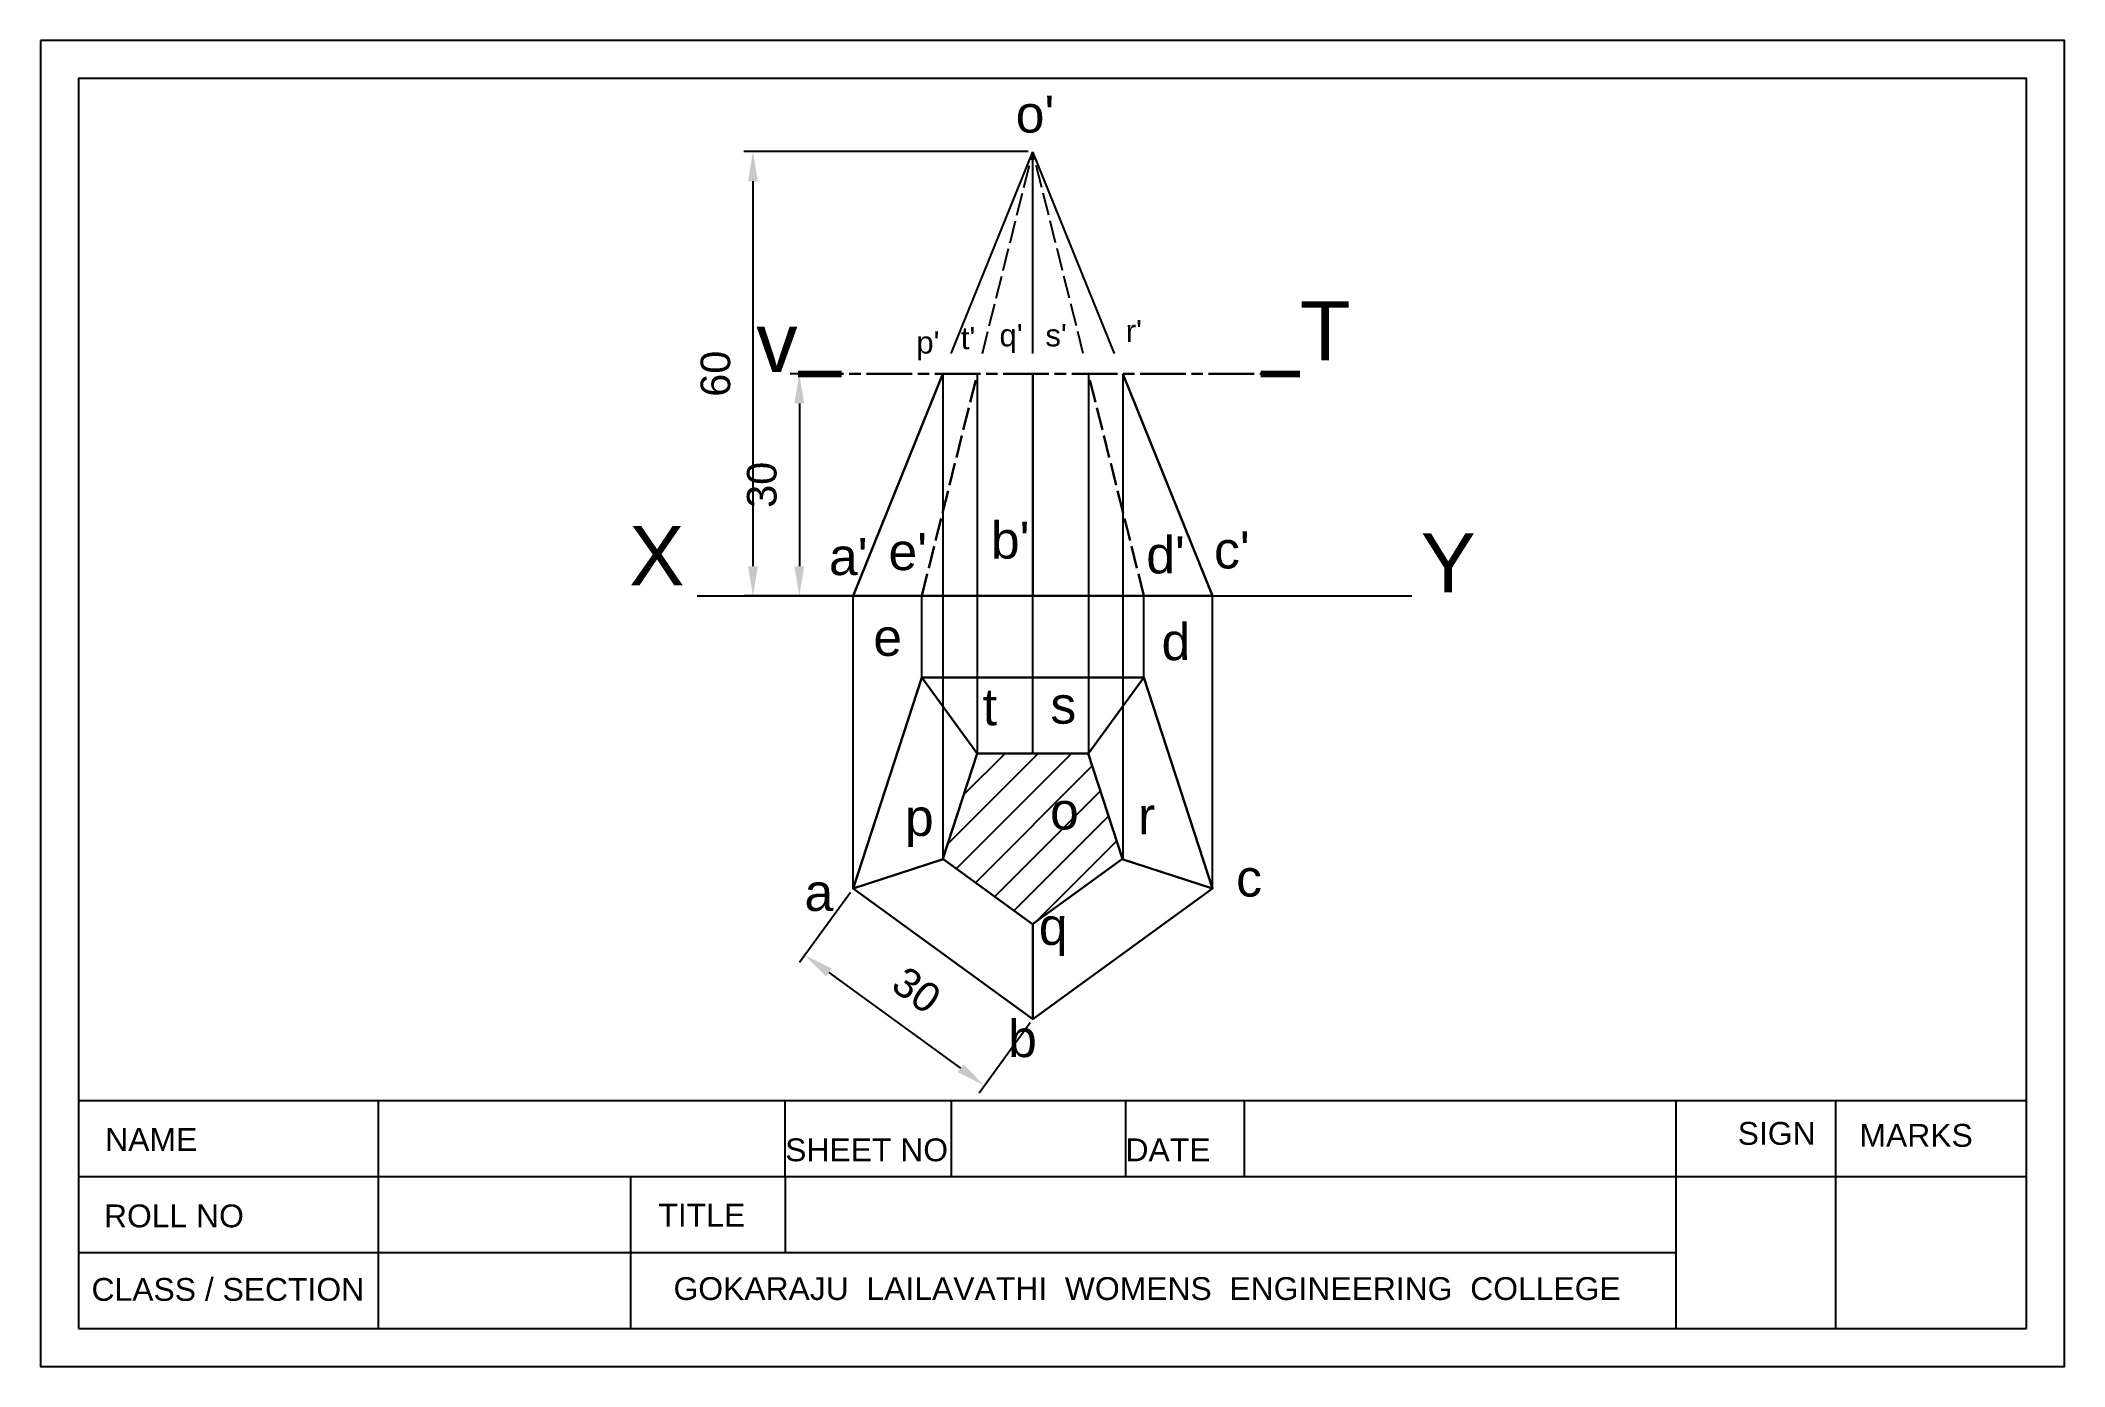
# Model space of a CAD drawing. Header units: millimetres. Extents: x 0 to 266, y 0 to 174.
import ezdxf

# ---------------------------------------------------------------- set-up
doc = ezdxf.new("R2010")
doc.units = ezdxf.units.MM
doc.header["$LTSCALE"] = 0.25
doc.header["$PDMODE"] = 34
doc.linetypes.add('ACAD_ISO02W100', pattern=[15, 12, -3])
doc.linetypes.add('ACAD_ISO08W100', pattern=[36, 24, -3, 6, -3])
doc.styles.get("Standard").update_dxf_attribs({"font": 'arial.ttf'})
doc.dimstyles.new('ISO-25', dxfattribs={"dimtxt": 4, "dimasz": 4, "dimexe": 1.25, "dimexo": 0.625, "dimgap": 3, "dimtad": 1, "dimtxsty": 'Standard', "dimcen": 2.5, "dimadec": 0, "dimazin": 0, "dimtfac": 1, "dimtmove": 0, "dimatfit": 3, "dimfxl": 1, "dimarcsym": 0})

# ---------------------------------------------------------------- blocks, each defined once
blk = doc.blocks.new('*D4')
at = {"color": 0, "lineweight": -2, "transparency": 16777216}
for p, q in [((106.52, 62.36), (99.81, 53.13)), ((103.67, 51.82), (121, 39.23)), ((130.15, 45.2), (123.44, 35.96))]:
    blk.add_line(p, q, dxfattribs=at)
at = {"color": 0, "transparency": 16777216}
for points in [[(104.06, 52.35), (103.29, 51.3), (100.52, 54.11)], [(121.38, 39.76), (120.62, 38.71), (124.15, 36.94)]]:
    blk.add_solid(points, dxfattribs=at)
at = {"layer": 'Defpoints', "color": 0, "transparency": 16777216}
for p in [(106.88, 62.86), (130.51, 45.69), (124.15, 36.94)]:
    blk.add_point(p, dxfattribs=at)
at = {"color": 0, "lineweight": 25, "transparency": 16777216, "insert": (115.22, 49.5), "char_height": 3.895, "attachment_point": 5, "rotation": 324}
blk.add_mtext('30', dxfattribs=at)
blk = doc.blocks.new('*D5')
at = {"color": 0, "lineweight": -2, "transparency": 16777216}
for p, q in [((129.9, 159.78), (92.48, 159.78)), ((93.7, 155.88), (93.7, 105.25)), ((129.9, 101.36), (92.48, 101.36))]:
    blk.add_line(p, q, dxfattribs=at)
at = {"color": 0, "transparency": 16777216}
for points in [[(93.05, 155.88), (94.35, 155.88), (93.7, 159.78)], [(93.05, 105.25), (94.35, 105.25), (93.7, 101.36)]]:
    blk.add_solid(points, dxfattribs=at)
at = {"layer": 'Defpoints', "color": 0, "transparency": 16777216}
for p in [(130.51, 159.78), (93.7, 101.36), (130.51, 101.36)]:
    blk.add_point(p, dxfattribs=at)
at = {"color": 0, "lineweight": 25, "transparency": 16777216, "insert": (88.79, 130.57), "char_height": 3.895, "attachment_point": 5, "rotation": 90}
blk.add_mtext('60', dxfattribs=at)
blk = doc.blocks.new('*D6')
at = {"color": 0, "lineweight": -2, "transparency": 16777216}
for p, q in [((102.14, 130.57), (98.58, 130.57)), ((99.8, 126.67), (99.8, 105.25)), ((102.14, 101.36), (98.58, 101.36))]:
    blk.add_line(p, q, dxfattribs=at)
at = {"color": 0, "transparency": 16777216}
for points in [[(99.15, 126.67), (100.44, 126.67), (99.8, 130.57)], [(99.15, 105.25), (100.44, 105.25), (99.8, 101.36)]]:
    blk.add_solid(points, dxfattribs=at)
at = {"layer": 'Defpoints', "color": 0, "transparency": 16777216}
for p in [(102.75, 130.57), (99.8, 101.36), (102.75, 101.36)]:
    blk.add_point(p, dxfattribs=at)
at = {"color": 0, "lineweight": 25, "transparency": 16777216, "insert": (94.88, 115.96), "char_height": 3.895, "attachment_point": 5, "rotation": 90}
blk.add_mtext('30', dxfattribs=at)
blk = doc.blocks.new('GOKARAJU3')
for p, q in [((5, 169.4), (5, 5)), ((261.19, 169.4), (5, 169.4)), ((261.19, 5), (261.19, 169.4)), ((5, 35), (261.19, 35)), ((44.39, 35), (44.39, 5)), ((97.94, 25), (97.94, 35)), ((119.76, 35), (119.76, 25)), ((142.7, 35), (142.7, 25)), ((158.32, 35), (158.32, 25)), ((215.08, 35), (215.08, 5)), ((236.07, 35), (236.07, 5)), ((5, 25), (261.19, 25)), ((77.59, 25), (77.59, 5)), ((97.94, 25), (97.94, 15)), ((5, 15), (215.08, 15)), ((5, 5), (261.19, 5))]:
    blk.add_line(p, q)
blk.add_lwpolyline([(0, 174.4), (0, 0), (266.19, 0), (266.19, 174.4)], close=True)
at = {"char_height": 3}
for s, width, insert, attachment_point in [('SIGN', 10.7612, (223.21, 32.16), 1), ('MARKS', 16.273, (239.22, 31.9), 1), ('NAME', 15.9424, (8.51, 31.36), 1), ('SHEET NO', 21.0026, (97.94, 30), 1), ('DATE', 14.9315, (142.7, 30), 1), ('ROLL NO', 20.6744, (8.35, 21.31), 1), ('TITLE', 14.1732, (81.27, 21.41), 1), ('CLASS / SECTION', 35.77, (6.71, 11.64), 1), ('GOKARAJU  LAILAVATHI  WOMENS  ENGINEERING  COLLEGE', 147.5066, (145.54, 10.23), 5)]:
    blk.add_mtext_dynamic_manual_height_columns(s, width=width, gutter_width=15, heights=[0], dxfattribs=dict(at, insert=insert, attachment_point=attachment_point))

msp = doc.modelspace()

# ---------------------------------------------------------------- hatches: boundary and pattern name
at = {"lineweight": 25, "true_color": 0x000000}
h = msp.add_hatch(dxfattribs=at)
h.set_pattern_fill('ANSI31', color=18)
h.set_pattern_definition([(45, (94.1738, 43.5917), (-2.18589, 2.18589), [])])
h.paths.add_polyline_path([(118.6926, 66.8603), (118.6926, 66.726), (130.4726, 58.1673), (142.288, 66.7516), (137.7749, 80.6415), (123.2056, 80.6415), (123.2056, 80.5859), (123.1688, 80.6366)])
h.paths.add_polyline_path([(131.8531, 69.631), (137.4785, 69.631), (137.4785, 75.16), (131.8531, 75.16)], flags=24)

# ---------------------------------------------------------------- linework, layer by layer
at = {"color": 18, "lineweight": 25, "true_color": 0x000000}
for p, q in [((119.7688, 133.2267), (130.5079, 159.7754)), ((130.5079, 133.2267), (130.5079, 159.7754)), ((141.2471, 133.2267), (130.5079, 159.7754)), ((118.6926, 130.5662), (118.6926, 66.6961)), ((123.2056, 130.5662), (123.2056, 80.5859)), ((137.8102, 130.5662), (137.8102, 80.5859)), ((142.3233, 130.5662), (142.3233, 66.6961)), ((86.3798, 101.357), (180.3737, 101.357)), ((106.8772, 62.857), (106.8772, 101.357)), ((106.8772, 101.357), (154.1387, 101.357)), ((115.9033, 90.6366), (115.9033, 101.357)), ((130.5079, 80.6415), (130.5079, 101.357)), ((145.1126, 90.6366), (145.1126, 101.357)), ((154.1387, 62.857), (154.1387, 101.357)), ((130.5079, 45.6882), (130.5079, 58.1929))]:
    msp.add_line(p, q, dxfattribs=at)
at = {"color": 18, "linetype": 'ACAD_ISO02W100', "lineweight": 25, "true_color": 0x000000}
for p in [(123.8708, 133.2267), (137.1451, 133.2267)]:
    msp.add_line(p, (130.5079, 159.7754), dxfattribs=at)
at = {"color": 18, "linetype": 'ACAD_ISO08W100', "lineweight": 30, "true_color": 0x000000}
msp.add_line((99.6254, 130.5662), (165.6358, 130.5662), dxfattribs=at)
at = {"color": 18, "lineweight": 90, "ltscale": 0.25, "true_color": 0x000000}
for p, q in [((99.6254, 130.5662), (105.3573, 130.5662)), ((160.4927, 130.5662), (165.6358, 130.5662))]:
    msp.add_line(p, q, dxfattribs=at)
at = {"color": 18, "lineweight": 30, "true_color": 0x000000}
for p, q in [((106.8772, 101.357), (118.6926, 130.5662)), ((130.5079, 101.357), (130.5079, 130.5662)), ((154.1387, 101.357), (142.3233, 130.5662)), ((115.9033, 90.6366), (123.1688, 80.6366)), ((137.7983, 80.5695), (145.1126, 90.6366)), ((118.721, 66.7053), (106.8772, 62.857)), ((154.1387, 62.857), (142.2461, 66.7212)), ((130.5079, 45.6882), (130.5079, 58.1929))]:
    msp.add_line(p, q, dxfattribs=at)
at = {"color": 18, "linetype": 'ACAD_ISO02W100', "lineweight": 30, "true_color": 0x000000}
for p, q in [((115.9033, 101.357), (123.2056, 130.5662)), ((145.1126, 101.357), (137.8102, 130.5662))]:
    msp.add_line(p, q, dxfattribs=at)
at = {"color": 18, "lineweight": 30, "ltscale": 0.25, "true_color": 0x000000}
msp.add_line((106.8772, 101.357), (154.1387, 101.357), dxfattribs=at)
at = {"linetype": 'Continuous'}
msp.add_lwpolyline([(5, 35), (261.1901, 35), (261.1901, 169.4), (5, 169.4)], close=True, dxfattribs=at)
at = {"color": 18, "lineweight": 30, "true_color": 0x000000}
for points in [[(145.1126, 90.6366), (115.9033, 90.6366), (106.8772, 62.857), (130.5079, 45.6882), (154.1387, 62.857)], [(137.7749, 80.6415), (123.1703, 80.6415), (118.6572, 66.7516), (130.4726, 58.1673), (142.288, 66.7516)]]:
    msp.add_lwpolyline(points, close=True, dxfattribs=at)

# ---------------------------------------------------------------- block references
msp.add_blockref('GOKARAJU3', (0, 0))

# ---------------------------------------------------------------- texts
at = {"color": 18, "lineweight": 25, "true_color": 0x000000}
for s, height, p in [("o'", 4.86821, (128.2559, 162.2856)), ('T', 7.7891, (165.6358, 132.3201)), ('v', 7.7891, (94.1358, 130.8001)), ("p'", 2.92092, (115.1865, 133.2267)), ("t'", 2.92092, (121.0332, 133.792)), ("q'", 2.92092, (126.1255, 134.1689)), ("s'", 2.92092, (132.1608, 134.1689)), ("r'", 2.92092, (142.7225, 134.7343)), ("e'", 4.86821, (111.5218, 104.7431)), ("b'", 4.86821, (124.996, 106.2631)), ("d'", 4.86821, (145.4246, 104.3088)), ("c'", 4.86821, (154.3349, 104.9602)), ("a'", 4.86821, (103.6981, 104.0916)), ('e', 4.8682, (109.5284, 93.4651)), ('d', 4.8682, (147.4376, 92.8997)), ('t', 4.8682, (123.9094, 84.3317)), ('s', 4.8682, (132.8197, 84.5489)), ('p', 4.8682, (113.6951, 69.7832)), ('o', 4.8682, (132.7746, 70.6322)), ('r', 4.8682, (144.338, 70.0004)), ('c', 4.8682, (157.245, 61.8065)), ('a', 4.8682, (100.4754, 59.922)), ('q', 4.8682, (131.2984, 55.4519)), ('b', 4.8682, (127.2571, 40.7008))]:
    msp.add_text(s, height=height, dxfattribs=at).set_placement(p)
at = {"color": 18, "lineweight": 50, "ltscale": 0.25, "true_color": 0x000000}
for s, p in [('X', (77.4273, 102.75)), ('Y', (181.505, 101.811))]:
    msp.add_text(s, height=7.7891, dxfattribs=at).set_placement(p)

# ---------------------------------------------------------------- dimensions: what is measured, and where the dimension line sits
at = {"color": 18, "lineweight": 25, "true_color": 0x000000}
for base, p1, p2, picture, middle in [((93.7011, 101.357), (130.5079, 159.7754), (130.5079, 101.357), '*D5', (88.7918, 130.5662)), ((99.7953, 101.357), (102.7477, 130.5662), (102.7477, 101.357), '*D6', (94.8846, 115.9616))]:
    dim = msp.add_linear_dim(base=base, p1=p1, p2=p2, angle=90, dimstyle='ISO-25', override={"dimscale": 0.973641, "dimlfac": 1.027072}, dxfattribs=at)
    dim.commit()
    dim.dimension.update_dxf_attribs({"geometry": picture, "text_midpoint": middle})
dim = msp.add_aligned_dim(p1=(106.8772, 62.857), p2=(130.5079, 45.6882), distance=-10.8105, dimstyle='ISO-25', override={"dimscale": 0.973641, "dimlfac": 1.027072}, dxfattribs=at)
dim.commit()
dim.dimension.update_dxf_attribs({"geometry": '*D4', "text_midpoint": (115.2247, 49.4996)})

doc.saveas('drawing.dxf')
